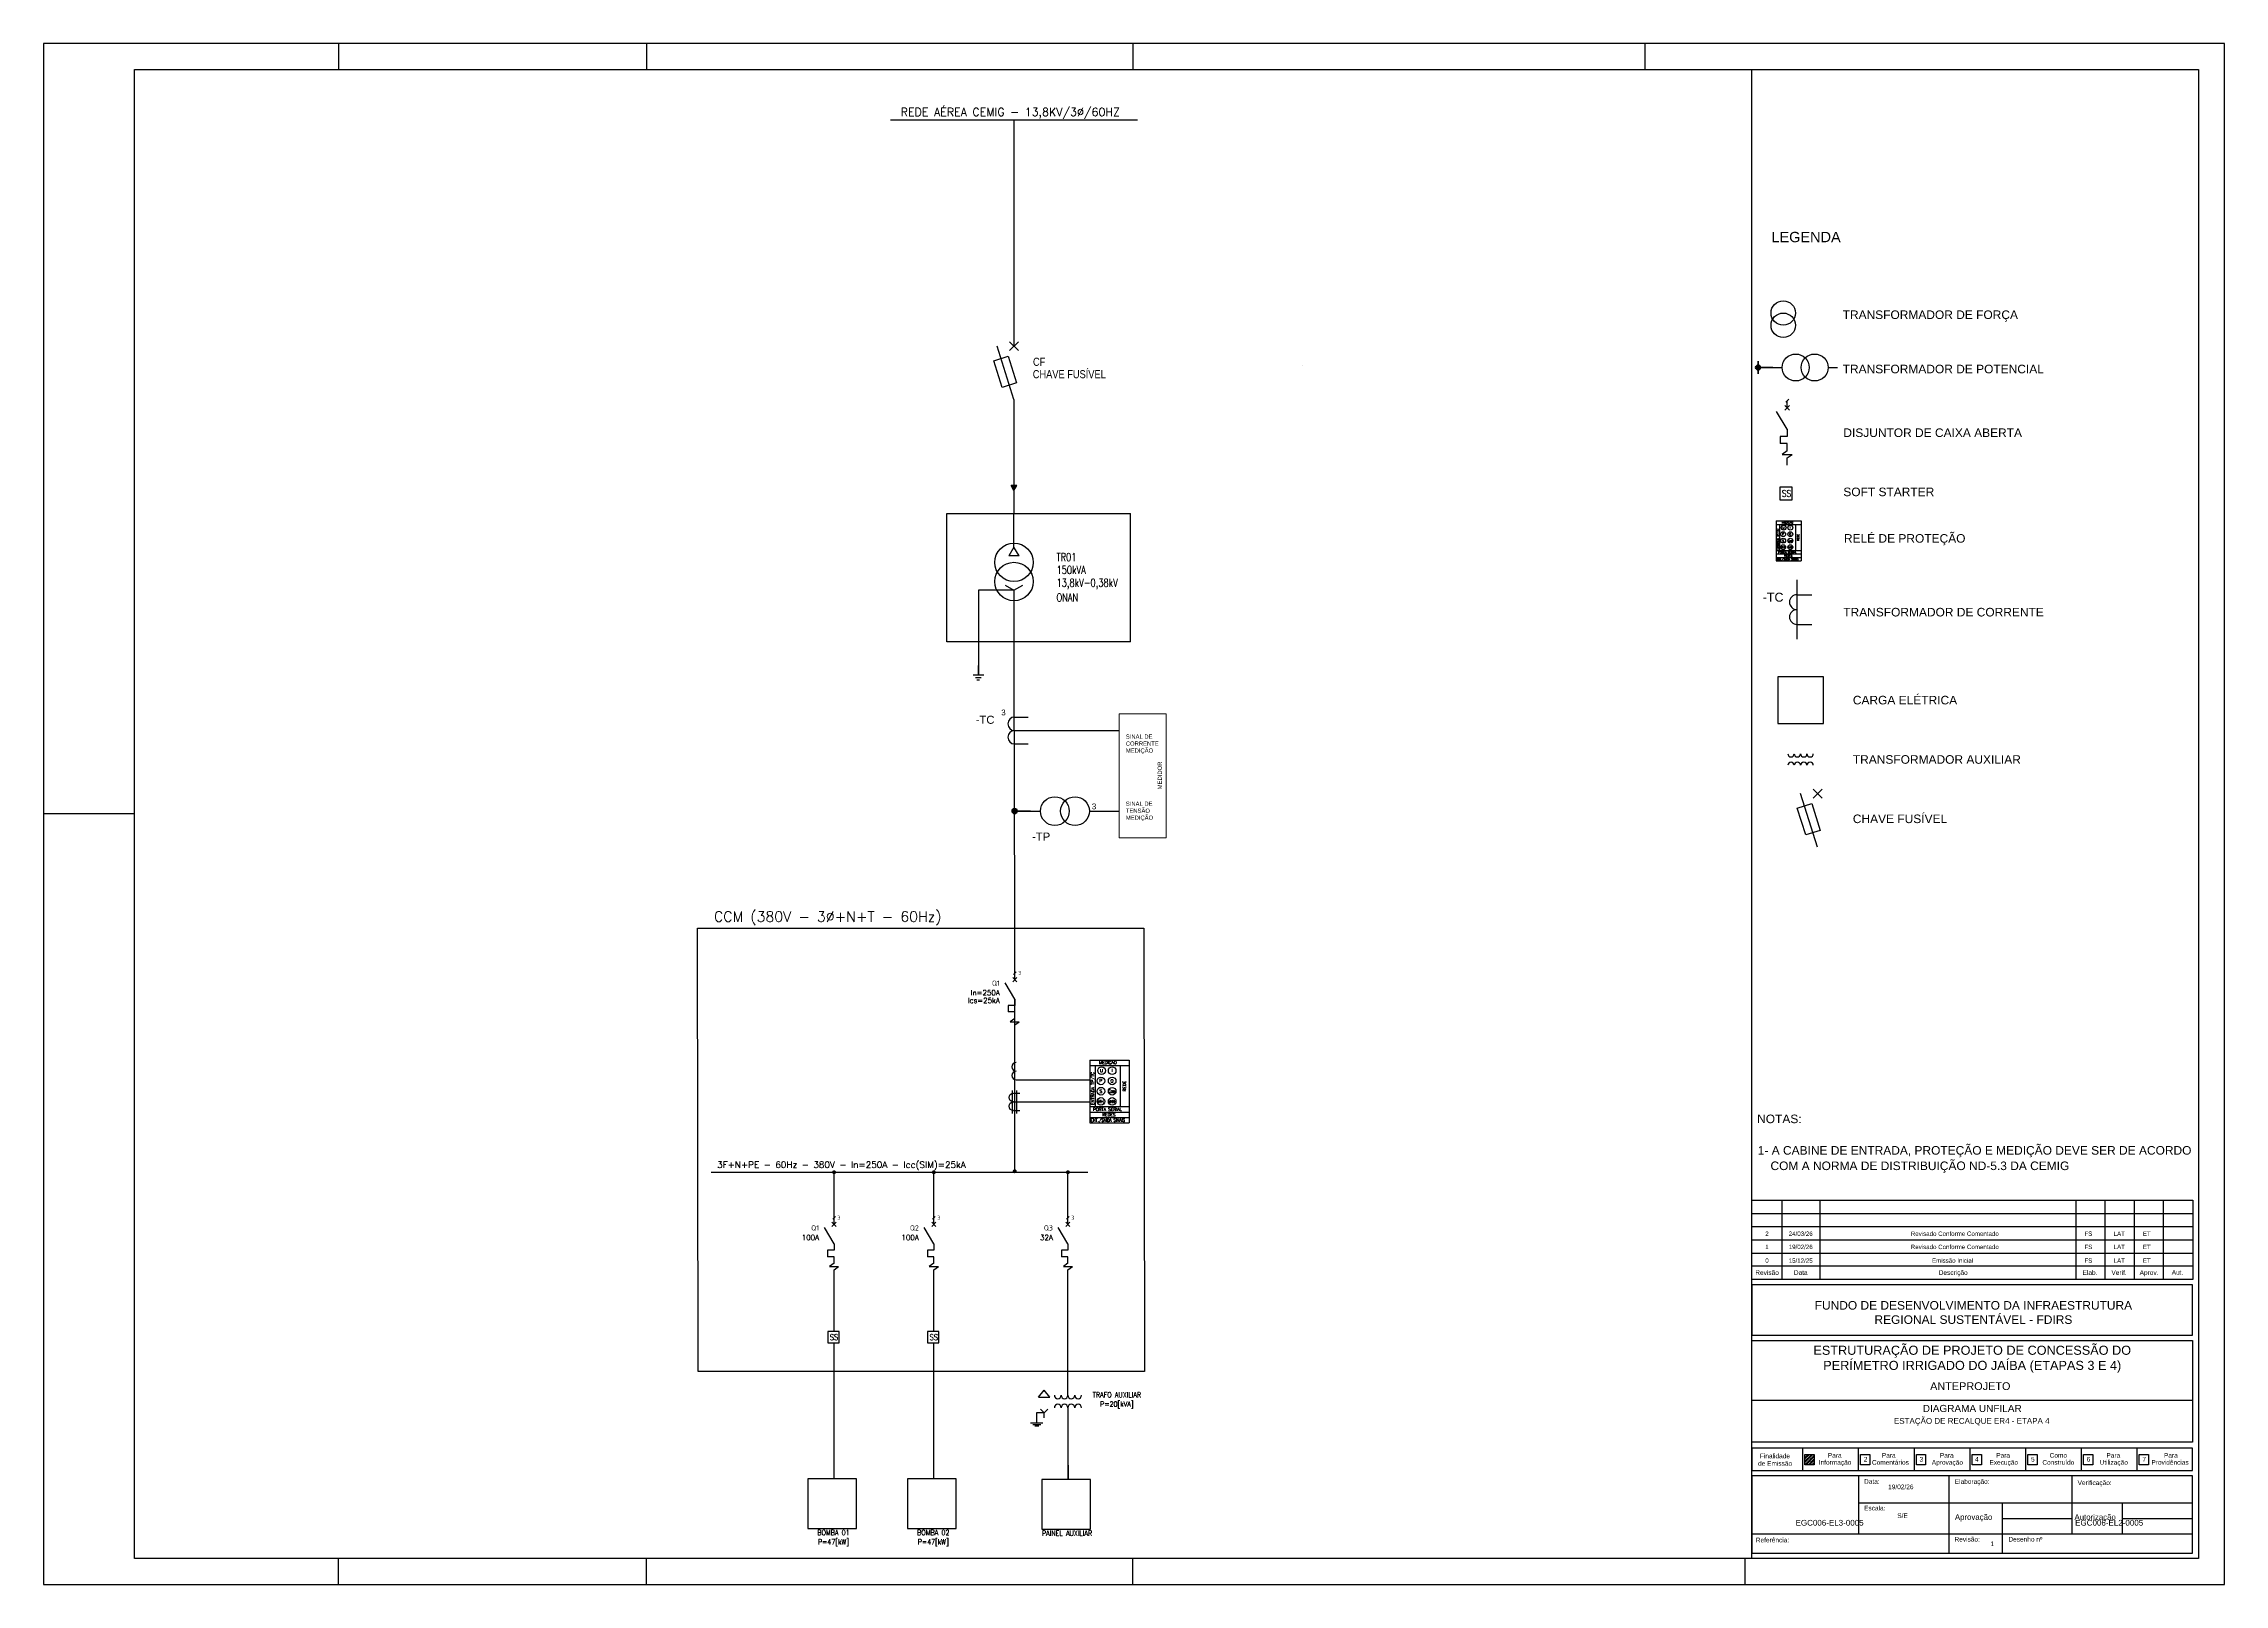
# Paper-space layout 'Layout1' of a CAD drawing. Header units: metres, sheet in millimetres. Extents: x 0 to 841, y 0 to 594.
# The model-space entities are those that its viewports show. They can reach past a viewport. Long polylines and large blocks are cut down to what shows.
import ezdxf
from ezdxf.enums import TextEntityAlignment as Align

# ---------------------------------------------------------------- set-up
doc = ezdxf.new("R2010")
doc.units = ezdxf.units.M
doc.header["$LTSCALE"] = 50
doc.header["$MEASUREMENT"] = 0
doc.header["$PDMODE"] = 1
doc.header["$PDSIZE"] = 10
for name, pattern in [('CONTINUA', [0.6, 0.2, 0.2, 0.2]), ('DASHDOTX2', [2, 1, -0.5, 0, -0.5]), ('PHANTOM', [63.5, 31.75, -6.35, 6.35, -6.35, 6.35, -6.35])]:
    doc.linetypes.add(name, pattern=pattern)
doc.layers.get('0').update_dxf_attribs({"linetype": 'CONTINUOUS'})
for name, color, linetype in [('1', 1, 'CONTINUOUS'), ('2', 7, 'CONTINUOUS'), ('3', 1, 'CONTINUOUS'), ('5', 1, 'CONTINUOUS'), ('A-FORMATO', 7, 'CONTINUOUS'), ('condutores', 1, 'CONTINUOUS'), ('E-SYM2', 7, 'CONTINUOUS'), ('EL_TEXTO', 2, 'CONTINUOUS'), ('EL_VIEWPORT', 6, 'CONTINUOUS'), ('LIMITE', 4, 'DASHDOTX2'), ('LINHA V', 3, 'CONTINUOUS'), ('NOTAS_GERAIS', 8, 'CONTINUOUS')]:
    doc.layers.add(name, color=color, linetype=linetype)
doc.layers.add('A-WINDOWS', color=255, linetype='CONTINUOUS', plot=False)
for name, color, linetype, lineweight in [('EPLAN100', 7, 'CONTINUOUS', 0), ('EPLAN108', 1, 'CONTINUOUS', 35), ('EPLAN300', 1, 'CONTINUOUS', 25), ('EPLAN311', 1, 'CONTINUOUS', 25), ('EPLAN400', 7, 'CONTINUOUS', 35), ('EPLAN540', 1, 'CONTINUOUS', 50)]:
    doc.layers.add(name, color=color, linetype=linetype, lineweight=lineweight)
doc.styles.add('ARIAL', font='arial.ttf', dxfattribs={"height": 50})
doc.styles.add('Arial Narrow2', font='ARIALN.TTF', dxfattribs={"height": 2})
doc.styles.add('R120', font='simplex.shx', dxfattribs={"height": 3})
doc.styles.add('ROMANS', font='romans.shx', dxfattribs={"width": 0.9})
doc.styles.add('SIMPLEX', font='isocp.shx')

# ---------------------------------------------------------------- blocks, each defined once
blk = doc.blocks.new('A$C8508e989')
at = {"layer": 'EPLAN311', "linetype": 'Continuous', "lineweight": 50, "ltscale": 4}
h = blk.add_hatch(color=1, dxfattribs=at)
edge = h.paths.add_edge_path()
edge.add_arc((-179.85, -124.86), 0.909, 0, 360)
at = {"color": 7}
for p, q in [((-158.61, -287.37), (-155.12, -290.85)), ((-158.61, -290.85), (-155.12, -287.37))]:
    blk.add_line(p, q, dxfattribs=at)
at = {"layer": '1'}
blk.add_line((-169.17, -138.24), (-168, -137.07), dxfattribs=at)
at = {"layer": '3', "color": 1}
for p, q in [((-167.71, -139.54), (-169.46, -141.29)), ((-169.46, -139.54), (-167.71, -141.29)), ((-168.59, -151.46), (-171.35, -151.46)), ((-171.35, -151.46), (-171.35, -154.22)), ((-168.59, -154.22), (-171.35, -154.22))]:
    blk.add_line(p, q, dxfattribs=at)
at = {"layer": '3'}
for p, q in [((-168.59, -156.99), (-170.52, -158.37)), ((-170.52, -158.37), (-166.65, -158.37)), ((-168.59, -159.75), (-166.65, -158.37))]:
    blk.add_line(p, q, dxfattribs=at)
for points in [[(-166.71, -170.98), (-171.5, -170.98), (-171.5, -175.88), (-166.71, -175.88)], [(-154.65, -244.15), (-172.21, -244.15), (-172.21, -262.09), (-154.65, -262.09)]]:
    blk.add_lwpolyline(points, close=True, dxfattribs=at)
at = {"layer": '5', "color": 1}
for p, q in [((-168.59, -148.7), (-172.73, -141.8)), ((-168.59, -148.7), (-168.59, -151.46)), ((-168.59, -156.99), (-168.59, -154.22))]:
    blk.add_line(p, q, dxfattribs=at)
at = {"layer": '5'}
for p, q in [((-168.59, -140.41), (-168.59, -137.65)), ((-168.59, -162.51), (-168.59, -159.75))]:
    blk.add_line(p, q, dxfattribs=at)
at = {"layer": 'A-FORMATO'}
for p, q in [((-172.88, -184.03), (-163.25, -184.03)), ((-172.88, -184.03), (-172.88, -199.43)), ((-163.25, -184.03), (-163.25, -199.43)), ((-172.88, -185.37), (-163.25, -185.37)), ((-171.54, -185.37), (-171.54, -195.41)), ((-165.32, -195.41), (-165.32, -185.37)), ((-172.88, -195.41), (-163.25, -195.41)), ((-172.88, -196.75), (-163.25, -196.75)), ((-172.88, -198.09), (-163.25, -198.09)), ((-172.88, -199.43), (-163.25, -199.43)), ((-171.54, -195.41), (-163.25, -195.41))]:
    blk.add_line(p, q, dxfattribs=at)
at = {"layer": 'A-FORMATO', "color": 3}
for centre in [(-170.13, -103.86), (-170.13, -108.58)]:
    blk.add_circle(centre, 4.71, dxfattribs=at)
at = {"layer": 'A-FORMATO'}
for centre in [(-170.16, -189.13), (-170.16, -191.64), (-170.16, -194.15), (-169.98, -186.62), (-167.39, -186.62), (-167.39, -189.13), (-167.39, -191.64), (-167.39, -194.15)]:
    blk.add_circle(centre, 0.936, dxfattribs=at)
at = {"layer": 'EL_VIEWPORT', "color": 1, "linetype": 'Continuous'}
for centre, start, end in [((-167.11, -273.77), 180, 0), ((-167.11, -278.22), 0, 180), ((-164.66, -273.77), 180, 0), ((-164.66, -278.22), 0, 180), ((-162.2, -273.77), 180, 0), ((-162.2, -278.22), 0, 180), ((-159.75, -273.77), 180, 0), ((-159.75, -278.22), 0, 180)]:
    blk.add_arc(centre, 1.23, start, end, dxfattribs=at)
at = {"layer": 'EPLAN300', "linetype": 'Continuous', "lineweight": 25, "ltscale": 4}
for p, q in [((-174.14, -124.86), (-170.5, -124.86)), ((-152.83, -124.86), (-149.19, -124.86)), ((-164.84, -206.73), (-164.84, -229.65)), ((-164.84, -212.46), (-159.1, -212.46)), ((-164.84, -223.92), (-159.1, -223.92))]:
    blk.add_line(p, q, dxfattribs=at)
for centre in [(-165.31, -124.86), (-158.03, -124.86)]:
    blk.add_circle(centre, 5.2, dxfattribs=at)
for centre in [(-164.84, -215.33), (-164.84, -221.06)]:
    blk.add_arc(centre, 2.87, 90, 270, dxfattribs=at)
at = {"layer": 'EPLAN311', "color": 1, "linetype": 'Continuous', "lineweight": 50, "ltscale": 4}
for p, q in [((-179.85, -122.44), (-179.85, -127.29)), ((-177.43, -124.86), (-179.85, -124.86))]:
    blk.add_line(p, q, dxfattribs=at)
at = {"layer": 'EPLAN311', "linetype": 'Continuous'}
blk.add_line((-156.86, -309.79), (-163.43, -289.11), dxfattribs=at)
at = {"layer": 'EPLAN311'}
blk.add_lwpolyline([(-159.13, -292.96), (-155.85, -303.3), (-161.43, -305.07), (-164.72, -294.73), (-159.13, -292.96)], dxfattribs=at)
at = {"layer": 'EPLAN311', "color": 1, "linetype": 'Continuous', "lineweight": 50, "ltscale": 4}
blk.add_circle((-179.85, -124.86), 0.909, dxfattribs=at)
at = {"layer": 'EPLAN540', "color": 1, "linetype": 'Continuous', "lineweight": 50, "ltscale": 4}
blk.add_line((-177.43, -124.86), (-174.14, -124.86), dxfattribs=at)
at = {"layer": 'A-FORMATO', "color": 2, "insert": (-174.67, -72.56), "char_height": 4, "width": 135.9324, "attachment_point": 1, "style": 'ARIAL'}
blk.add_mtext('LEGENDA ', dxfattribs=at)
at = {"layer": 'A-FORMATO', "char_height": 3.3, "width": 135.9324, "attachment_point": 4, "style": 'ARIAL'}
for s, insert in [('TRANSFORMADOR DE FORÇA', (-147.21, -105.02)), ('TRANSFORMADOR DE POTENCIAL', (-147.21, -125.47)), ('DISJUNTOR DE CAIXA ABERTA', (-146.95, -150.03)), ('SOFT STARTER', (-146.96, -172.84)), ('RELÉ DE PROTEÇÃO', (-146.72, -191.26)), ('TRANSFORMADOR DE CORRENTE', (-146.98, -219.21)), ('CARGA ELÉTRICA', (-143.28, -253.12)), ('TRANSFORMADOR AUXILIAR', (-143.28, -276)), ('CHAVE FUSÍVEL', (-143.28, -298.88))]:
    blk.add_mtext(s, dxfattribs=dict(at, insert=insert))
at = {"layer": 'EL_TEXTO', "insert": (-168.86, -172.19), "char_height": 2.4758, "width": 29.1959, "attachment_point": 2, "line_spacing_factor": 1.074406, "style": 'ROMANS'}
blk.add_mtext('{\\W0.85;SS}', dxfattribs=at)
at = {"layer": 'EPLAN400', "color": 1, "style": 'ARIAL'}
blk.add_text('-TC', height=3.444, dxfattribs=at).set_placement((-170.02, -215.14), align=Align.RIGHT)
at = {"layer": 'NOTAS_GERAIS', "linetype": 'CONTINUA', "lineweight": 25, "style": 'ROMANS'}
for s, height, p in [('MEDIÇÃO', 0.76, (-170.61, -184.99)), ('S', 0.76, (-170.49, -192.05)), ('P', 0.76, (-170.51, -189.45)), ('U', 0.76, (-170.37, -187)), ('Q', 0.76, (-167.8, -189.52)), ('I', 0.76, (-167.52, -186.94)), ('PORTA SERIAL', 0.7599, (-172.07, -196.46)), ('WH', 0.76, (-171.01, -194.54)), ('REDES', 0.76, (-169.83, -197.78))]:
    blk.add_text(s, height=height, dxfattribs=at).set_placement(p)
for s, height, p in [('ENTRADA TP/TC', 0.7599, (-171.81, -195.01)), ('REDE', 0.76, (-164.02, -191.72))]:
    blk.add_text(s, height=height, rotation=90, dxfattribs=at).set_placement(p)
for s, height, width, p in [('Cos', 0.76, 0.9, (-168.33, -192.01)), ('ENT./SAÍDA SINAIS', 0.7599, 0.85, (-172.62, -199.12))]:
    blk.add_text(s, height=height, dxfattribs=dict(at, width=width)).set_placement(p)
at = {"layer": 'NOTAS_GERAIS', "style": 'R120', "width": 0.65}
blk.add_text('VARH', height=0.684, dxfattribs=at).set_placement((-168.25, -194.53))
blk = doc.blocks.new('TRAFO_JANELA')
at = {"ltscale": 5}
for p, q in [((0, -4.47), (0, 4.47)), ((0.49, 3.36), (2.95, 3.36)), ((1.66, -4.47), (1.66, 4.47)), ((0.49, -0.01), (2.95, -0.01)), ((0.49, -3.39), (2.95, -3.39))]:
    blk.add_line(p, q, dxfattribs=at)
for centre in [(0.49, 1.68), (0.49, -1.7)]:
    blk.add_arc(centre, 1.69, 90, 270)
blk = doc.blocks.new('TRAFO_CORRENTE')
at = {"ltscale": 5}
blk.add_line((0.97, -3.37), (6.7, -3.37), dxfattribs=at)
for centre in [(0.97, 1.69), (0.97, -1.69)]:
    blk.add_arc(centre, 1.69, 90, 270)
blk = doc.blocks.new('*U6')
at = {"layer": '1'}
blk.add_line((-0.53, -0.53), (0.53, 0.53), dxfattribs=at)
at = {"layer": '3', "color": 1}
for p, q in [((0.8, -1.7), (-0.8, -3.3)), ((-0.8, -1.7), (0.8, -3.3)), ((0, -12.5), (-2.5, -12.5)), ((-2.5, -12.5), (-2.5, -15)), ((0, -15), (-2.5, -15))]:
    blk.add_line(p, q, dxfattribs=at)
at = {"layer": '3'}
for p, q in [((0, -17.5), (-1.75, -18.75)), ((-1.75, -18.75), (1.75, -18.75)), ((0, -20), (1.75, -18.75))]:
    blk.add_line(p, q, dxfattribs=at)
at = {"layer": '5'}
for p, q in [((0, -2.5), (0, 0)), ((0, -22.5), (0, -20))]:
    blk.add_line(p, q, dxfattribs=at)
at = {"layer": '5', "color": 1}
for p, q in [((0, -10), (-3.75, -3.76)), ((0, -10), (0, -12.5)), ((0, -17.5), (0, -15))]:
    blk.add_line(p, q, dxfattribs=at)
at = {"layer": '2', "style": 'SIMPLEX'}
blk.add_attdef('POLOS', text='', height=1.5, dxfattribs=at).set_placement((1.3, 0.08), align=Align.MIDDLE_LEFT)
at = {"layer": 'EL_TEXTO', "style": 'ROMANS'}
for tag, p in [('CORRNOM', (-5.79, -7.54)), ('CAPINTERR', (-5.79, -10.54)), ('AJMAGN', (-5.79, -16.54)), ('AJTERM', (-5.79, -13.54))]:
    blk.add_attdef(tag, text='', height=2, dxfattribs=at).set_placement(p, align=Align.MIDDLE_RIGHT)
at = {"layer": 'EL_TEXTO', "color": 1, "style": 'SIMPLEX'}
blk.add_attdef('TAG', text='', height=2, dxfattribs=at).set_placement((-5.79, -3.88), align=Align.MIDDLE_RIGHT)
blk = doc.blocks.new('*U4')
at = {"layer": '1'}
blk.add_line((-0.53, -0.53), (0.53, 0.53), dxfattribs=at)
at = {"layer": '3', "color": 1}
for p, q in [((0.8, -1.7), (-0.8, -3.3)), ((-0.8, -1.7), (0.8, -3.3)), ((0, -12.5), (-2.5, -12.5)), ((-2.5, -12.5), (-2.5, -15)), ((0, -15), (-2.5, -15))]:
    blk.add_line(p, q, dxfattribs=at)
at = {"layer": '3'}
for p, q in [((0, -17.5), (-1.75, -18.75)), ((-1.75, -18.75), (1.75, -18.75)), ((0, -20), (1.75, -18.75))]:
    blk.add_line(p, q, dxfattribs=at)
at = {"layer": '5'}
for p, q in [((0, -2.5), (0, 0)), ((0, -22.5), (0, -20))]:
    blk.add_line(p, q, dxfattribs=at)
at = {"layer": '5', "color": 1}
for p, q in [((0, -10), (-3.75, -3.76)), ((0, -10), (0, -12.5)), ((0, -17.5), (0, -15))]:
    blk.add_line(p, q, dxfattribs=at)
at = {"layer": '2', "style": 'SIMPLEX'}
blk.add_attdef('POLOS', text='', height=1.5, dxfattribs=at).set_placement((1.3, 0.08), align=Align.MIDDLE_LEFT)
at = {"layer": 'EL_TEXTO', "style": 'ROMANS'}
for tag, p in [('CORRNOM', (-5.79, -7.54)), ('CAPINTERR', (-5.79, -10.54)), ('AJMAGN', (-5.79, -16.54)), ('AJTERM', (-5.79, -13.54))]:
    blk.add_attdef(tag, text='', height=2, dxfattribs=at).set_placement(p, align=Align.MIDDLE_RIGHT)
at = {"layer": 'EL_TEXTO', "color": 1, "style": 'SIMPLEX'}
blk.add_attdef('TAG', text='', height=2, dxfattribs=at).set_placement((-5.79, -3.88), align=Align.MIDDLE_RIGHT)
blk = doc.blocks.new('*U5')
at = {"layer": '1'}
blk.add_line((-0.53, -0.53), (0.53, 0.53), dxfattribs=at)
at = {"layer": '3', "color": 1}
for p, q in [((0.8, -1.7), (-0.8, -3.3)), ((-0.8, -1.7), (0.8, -3.3)), ((0, -12.5), (-2.5, -12.5)), ((-2.5, -12.5), (-2.5, -15)), ((0, -15), (-2.5, -15))]:
    blk.add_line(p, q, dxfattribs=at)
at = {"layer": '3'}
for p, q in [((0, -17.5), (-1.75, -18.75)), ((-1.75, -18.75), (1.75, -18.75)), ((0, -20), (1.75, -18.75))]:
    blk.add_line(p, q, dxfattribs=at)
at = {"layer": '5'}
for p, q in [((0, -2.5), (0, 0)), ((0, -22.5), (0, -20))]:
    blk.add_line(p, q, dxfattribs=at)
at = {"layer": '5', "color": 1}
for p, q in [((0, -10), (-3.75, -3.76)), ((0, -10), (0, -12.5)), ((0, -17.5), (0, -15))]:
    blk.add_line(p, q, dxfattribs=at)
at = {"layer": '2', "style": 'SIMPLEX'}
blk.add_attdef('POLOS', text='', height=1.5, dxfattribs=at).set_placement((1.3, 0.08), align=Align.MIDDLE_LEFT)
at = {"layer": 'EL_TEXTO', "style": 'ROMANS'}
for tag, p in [('CORRNOM', (-5.79, -7.54)), ('CAPINTERR', (-5.79, -10.54)), ('AJMAGN', (-5.79, -16.54)), ('AJTERM', (-5.79, -13.54))]:
    blk.add_attdef(tag, text='', height=2, dxfattribs=at).set_placement(p, align=Align.MIDDLE_RIGHT)
at = {"layer": 'EL_TEXTO', "color": 1, "style": 'SIMPLEX'}
blk.add_attdef('TAG', text='', height=2, dxfattribs=at).set_placement((-5.79, -3.88), align=Align.MIDDLE_RIGHT)
blk = doc.blocks.new('*U7')
at = {"layer": '1'}
blk.add_line((-0.53, -0.53), (0.53, 0.53), dxfattribs=at)
at = {"layer": '3', "color": 1}
for p, q in [((0.8, -1.7), (-0.8, -3.3)), ((-0.8, -1.7), (0.8, -3.3)), ((0, -12.5), (-2.5, -12.5)), ((-2.5, -12.5), (-2.5, -15)), ((0, -15), (-2.5, -15))]:
    blk.add_line(p, q, dxfattribs=at)
at = {"layer": '3'}
for p, q in [((0, -17.5), (-1.75, -18.75)), ((-1.75, -18.75), (1.75, -18.75)), ((0, -20), (1.75, -18.75))]:
    blk.add_line(p, q, dxfattribs=at)
at = {"layer": '5'}
for p, q in [((0, -2.5), (0, 0)), ((0, -22.5), (0, -20))]:
    blk.add_line(p, q, dxfattribs=at)
at = {"layer": '5', "color": 1}
for p, q in [((0, -10), (-3.75, -3.76)), ((0, -10), (0, -12.5)), ((0, -17.5), (0, -15))]:
    blk.add_line(p, q, dxfattribs=at)
at = {"layer": '2', "style": 'SIMPLEX'}
blk.add_attdef('POLOS', text='', height=1.5, dxfattribs=at).set_placement((1.3, 0.08), align=Align.MIDDLE_LEFT)
at = {"layer": 'EL_TEXTO', "style": 'ROMANS'}
for tag, p in [('CORRNOM', (-5.79, -7.54)), ('CAPINTERR', (-5.79, -10.54)), ('AJMAGN', (-5.79, -16.54)), ('AJTERM', (-5.79, -13.54))]:
    blk.add_attdef(tag, text='', height=2, dxfattribs=at).set_placement(p, align=Align.MIDDLE_RIGHT)
at = {"layer": 'EL_TEXTO', "color": 1, "style": 'SIMPLEX'}
blk.add_attdef('TAG', text='', height=2, dxfattribs=at).set_placement((-5.79, -3.88), align=Align.MIDDLE_RIGHT)

msp = doc.modelspace()

# ---------------------------------------------------------------- hatches: boundary and pattern name
at = {"layer": 'condutores', "linetype": 'CONTINUA', "lineweight": 25}
h = msp.add_hatch(color=256, dxfattribs=at)
h.dxf.hatch_style = 1
h.paths.add_polyline_path([(3967.63, 2888.51), (3970.04, 2888.51), (3968.83, 2886.42)])
at = {"layer": 'EPLAN311', "linetype": 'Continuous', "lineweight": 50, "ltscale": 4}
h = msp.add_hatch(color=1, dxfattribs=at)
edge = h.paths.add_edge_path()
edge.add_arc((3969.1, 2749.55), 1.07, 0, 360)

# ---------------------------------------------------------------- linework, layer by layer
at = {"color": 5, "linetype": 'Continuous'}
msp.add_line((3968.83, 2925.25), (3961.6, 2948.02), dxfattribs=at)
at = {"color": 7}
for p, q in [((3966.92, 2949.94), (3970.75, 2946.11)), ((3966.92, 2946.11), (3970.75, 2949.94))]:
    msp.add_line(p, q, dxfattribs=at)
for p, q in [((4001.2, 2643.26), (4017.99, 2643.26)), ((4001.2, 2643.26), (4001.2, 2616.4)), ((4001.2, 2640.92), (4017.99, 2640.92)), ((4003.53, 2640.92), (4003.53, 2623.4)), ((4014.38, 2623.4), (4014.38, 2640.92)), ((4017.99, 2643.26), (4017.99, 2616.4)), ((4001.2, 2623.4), (4017.99, 2623.4)), ((4001.2, 2621.07), (4017.99, 2621.07)), ((4001.2, 2618.73), (4017.99, 2618.73)), ((4003.53, 2623.4), (4017.99, 2623.4)), ((4001.2, 2616.4), (4017.99, 2616.4))]:
    msp.add_line(p, q)
at = {"color": 2}
msp.add_lwpolyline([(3966.33, 2943.78), (3969.95, 2932.39), (3963.8, 2930.44), (3960.18, 2941.83), (3966.33, 2943.78)], dxfattribs=at)
at = {"color": 3, "linetype": 'Continuous'}
for centre in [(3968.83, 2855.74), (3968.83, 2847.55)]:
    msp.add_circle(centre, 8.2, dxfattribs=at)
for centre in [(4005.94, 2634.36), (4006.24, 2638.74), (4010.76, 2638.73), (4010.76, 2634.35), (4005.94, 2629.98), (4005.94, 2625.6), (4010.76, 2629.97), (4010.76, 2625.59)]:
    msp.add_circle(centre, 1.63)
at = {"layer": '2', "ltscale": 0.1, "const_width": 0.829}
for points in [[(3891.58, 2595.37, 1), (3892.41, 2595.37, 1)], [(3934.18, 2595.37, 1), (3935.01, 2595.37, 1)], [(3968.73, 2595.79, 1), (3969.56, 2595.79, 1)], [(3991.45, 2595.37, 1), (3992.28, 2595.37, 1)]]:
    msp.add_lwpolyline(points, format="xyb", close=True, dxfattribs=at)
at = {"layer": '3', "ltscale": 0.1}
for p, q in [((3891.99, 2576.04), (3891.99, 2595.37)), ((3934.6, 2576.04), (3934.6, 2595.37)), ((3991.86, 2576.04), (3991.86, 2595.37)), ((3891.99, 2527.44), (3891.99, 2553.78)), ((3934.6, 2527.44), (3934.6, 2553.78)), ((3991.86, 2500.1), (3991.86, 2553.78)), ((3891.99, 2464.61), (3891.99, 2522.54)), ((3934.6, 2464.61), (3934.6, 2522.54))]:
    msp.add_line(p, q, dxfattribs=at)
at = {"layer": '3'}
for p, q in [((3991.87, 2494.97), (3991.87, 2464.34)), ((3991.9, 2470.39), (3991.9, 2464.34))]:
    msp.add_line(p, q, dxfattribs=at)
for points in [[(3894.13, 2527.44), (3889.34, 2527.44), (3889.34, 2522.54), (3894.13, 2522.54)], [(3936.74, 2527.44), (3931.94, 2527.44), (3931.94, 2522.54), (3936.74, 2522.54)], [(3901.55, 2464.54), (3880.8, 2464.54), (3880.8, 2443.34), (3901.55, 2443.34)], [(3944.15, 2464.54), (3923.4, 2464.54), (3923.4, 2443.34), (3944.15, 2443.34)], [(4001.46, 2464.27), (3980.71, 2464.27), (3980.71, 2443.07), (4001.46, 2443.07)]]:
    msp.add_lwpolyline(points, close=True, dxfattribs=at)
at = {"layer": 'condutores', "linetype": 'CONTINUA', "lineweight": 25}
for p, q in [((3968.83, 2886.42), (3967.63, 2888.51)), ((3970.04, 2888.51), (3967.63, 2888.51)), ((3968.83, 2886.42), (3970.04, 2888.51))]:
    msp.add_line(p, q, dxfattribs=at)
at = {"layer": 'condutores', "linetype": 'Continuous', "lineweight": 25}
msp.add_line((3969.87, 2625.4), (4000.97, 2625.4), dxfattribs=at)
msp.add_lwpolyline([(3969.73, 2634.84), (4001.2, 2634.84)], dxfattribs=at)
at = {"layer": 'condutores', "linetype": 'CONTINUA', "lineweight": 25}
for p in [(4243.25, 2683.34), (4251.53, 2685.02), (4014.38, 2636.03), (4006.09, 2634.35), (4090.8, 2626.84), (4099.08, 2628.51), (4004.47, 2543.29), (4012.76, 2544.97), (4003.64, 2493.54), (4011.93, 2495.22)]:
    msp.add_point(p, dxfattribs=at)
at = {"layer": 'E-SYM2', "linetype": 'Continuous'}
for p, q in [((3968.83, 2862.22), (3966.67, 2858.47)), ((3971, 2858.47), (3968.83, 2862.22)), ((3971, 2858.47), (3966.67, 2858.47)), ((3965.08, 2845.99), (3968.83, 2843.83)), ((3968.83, 2843.83), (3972.63, 2845.99))]:
    msp.add_line(p, q, dxfattribs=at)
at = {"layer": 'E-SYM2'}
for points in [[(3968.83, 2843.83), (3953.67, 2843.83), (3953.67, 2811.69)], [(3956.02, 2807.62), (3951.33, 2807.62)], [(3954.84, 2806.45), (3952.43, 2806.45)], [(3954.16, 2805.49), (3952.98, 2805.49)]]:
    msp.add_lwpolyline(points, dxfattribs=at)
msp.add_lwpolyline([(3953.67, 2811.69), (3953.67, 2811.69), (3953.67, 2807.62), (3953.67, 2807.62)], close=True, dxfattribs=at)
at = {"layer": 'EL_VIEWPORT', "color": 1, "linetype": 'Continuous'}
for p, q in [((3979.33, 2499.4), (3981.76, 2502.3)), ((3979.33, 2499.4), (3984.19, 2499.4)), ((3984.19, 2499.4), (3981.76, 2502.3)), ((3981.09, 2488.22), (3975.87, 2488.22)), ((3980.3, 2487.59), (3976.92, 2487.59)), ((3979.46, 2486.95), (3977.71, 2486.95)), ((3981.76, 2492.63), (3978.48, 2492.63)), ((3978.48, 2492.63), (3978.48, 2488.22)), ((3981.76, 2492.63), (3980.22, 2494.17)), ((3981.76, 2492.63), (3983.3, 2494.17)), ((3981.76, 2490.57), (3981.76, 2492.63))]:
    msp.add_line(p, q, dxfattribs=at)
for centre, start, end in [((3987.52, 2500.14), 180, 0), ((3987.52, 2494.87), 0, 180), ((3990.41, 2500.14), 180, 0), ((3990.41, 2494.87), 0, 180), ((3993.31, 2500.14), 180, 0), ((3993.31, 2494.87), 0, 180), ((3996.21, 2500.14), 180, 0), ((3996.21, 2494.87), 0, 180)]:
    msp.add_arc(centre, 1.45, start, end, dxfattribs=at)
at = {"layer": 'EPLAN100', "color": 0, "linetype": 'Continuous', "lineweight": 0, "ltscale": 4}
msp.add_lwpolyline([(4013.72, 2738.09), (4033.78, 2738.09), (4033.78, 2791.11), (4013.72, 2791.11)], close=True, dxfattribs=at)
at = {"layer": 'EPLAN300', "linetype": 'Continuous', "lineweight": 25, "ltscale": 4}
for p, q in [((3969.1, 2789.67), (3974.83, 2789.67)), ((3969.1, 2778.21), (3974.83, 2778.21)), ((3975.84, 2749.55), (3980.14, 2749.55)), ((4001.03, 2749.55), (4005.33, 2749.55))]:
    msp.add_line(p, q, dxfattribs=at)
for centre in [(3986.29, 2749.55), (3994.89, 2749.55)]:
    msp.add_circle(centre, 6.14, dxfattribs=at)
for centre in [(3969.1, 2786.81), (3969.1, 2781.08)]:
    msp.add_arc(centre, 2.87, 90, 270, dxfattribs=at)
at = {"layer": 'EPLAN311', "linetype": 'Continuous', "lineweight": 25, "ltscale": 4}
msp.add_line((3916.05, 3044.63), (4021.62, 3044.63), dxfattribs=at)
at = {"layer": 'EPLAN311', "ltscale": 3}
for p, q in [((3968.83, 3044.63), (3968.83, 2948.02)), ((3968.83, 2925.25), (3968.83, 2876.6)), ((3968.83, 2821.8), (3968.83, 2783.93))]:
    msp.add_line(p, q, dxfattribs=at)
at = {"layer": 'EPLAN311', "color": 1, "linetype": 'Continuous', "lineweight": 25, "ltscale": 4}
for p, q in [((3969.17, 2677.61), (3969.06, 2783.94)), ((3969.1, 2783.94), (4013.72, 2783.94)), ((4001.03, 2749.55), (4013.72, 2749.55)), ((3969.15, 2595.79), (3969.17, 2669.32)), ((3839.54, 2595.37), (4000.41, 2595.37))]:
    msp.add_line(p, q, dxfattribs=at)
at = {"layer": 'EPLAN311', "color": 1, "linetype": 'Continuous', "lineweight": 50, "ltscale": 4}
msp.add_line((3971.96, 2749.55), (3969.1, 2749.55), dxfattribs=at)
msp.add_circle((3969.1, 2749.55), 1.07, dxfattribs=at)
at = {"layer": 'EPLAN540', "color": 1, "linetype": 'Continuous', "lineweight": 50, "ltscale": 4}
msp.add_line((3971.96, 2749.55), (3975.84, 2749.55), dxfattribs=at)
at = {"layer": 'LIMITE', "linetype": 'PHANTOM', "ltscale": 0.3}
for p, q in [((3940.19, 2821.8), (3940.19, 2876.6)), ((3940.19, 2876.6), (4018.57, 2876.6)), ((4018.57, 2821.8), (4018.57, 2876.6)), ((4018.57, 2821.8), (3940.19, 2821.8))]:
    msp.add_line(p, q, dxfattribs=at)
at = {"layer": 'LIMITE', "color": 7, "linetype": 'PHANTOM', "ltscale": 0.3}
msp.add_lwpolyline([(3833.62, 2699.55), (4024.28, 2699.55), (4024.61, 2510.27), (3833.95, 2510.27)], close=True, dxfattribs=at)
at = {"layer": 'LINHA V', "ltscale": 0.5}
for p, q in [((3968.83, 2862.22), (3968.83, 2876.6)), ((3968.83, 2843.83), (3968.83, 2821.8))]:
    msp.add_line(p, q, dxfattribs=at)

# ---------------------------------------------------------------- block references
at = {"layer": '3'}
ref = msp.add_blockref('*U6', (3969.17, 2680.37), dxfattribs=dict(at, xscale=1.104789002183372, yscale=1.104789002183372, zscale=1.104789002183372))
ref.add_attrib('TAG', 'Q1', dxfattribs={"layer": 'EL_TEXTO', "color": 0, "height": 2.21, "style": 'SIMPLEX'}).set_placement((3962.77, 2676.09), align=Align.MIDDLE_RIGHT)
ref.add_attrib('CORRNOM', 'In=250A', dxfattribs={"layer": 'EL_TEXTO', "height": 2.21, "style": 'ROMANS'}).set_placement((3962.77, 2672.04), align=Align.MIDDLE_RIGHT)
ref.add_attrib('CAPINTERR', 'Ics=25kA', dxfattribs={"layer": 'EL_TEXTO', "height": 2.21, "style": 'ROMANS'}).set_placement((3962.77, 2668.72), align=Align.MIDDLE_RIGHT)
ref.add_attrib('POLOS', '3', dxfattribs={"layer": '2', "height": 1.66, "style": 'SIMPLEX'}).set_placement((3970.61, 2680.46), align=Align.MIDDLE_LEFT)
ref = msp.add_blockref('*U5', (3891.99, 2575.88), dxfattribs=dict(at, xscale=1.104789002183372, yscale=1.104789002183372, zscale=1.104789002183372))
ref.add_attrib('TAG', 'Q1', dxfattribs={"layer": 'EL_TEXTO', "color": 0, "height": 2.21, "style": 'SIMPLEX'}).set_placement((3885.59, 2571.6), align=Align.MIDDLE_RIGHT)
ref.add_attrib('CORRNOM', '100A', dxfattribs={"layer": 'EL_TEXTO', "height": 2.21, "style": 'ROMANS'}).set_placement((3885.59, 2567.55), align=Align.MIDDLE_RIGHT)
ref.add_attrib('POLOS', '3', dxfattribs={"layer": '2', "height": 1.66, "style": 'SIMPLEX'}).set_placement((3893.43, 2575.97), align=Align.MIDDLE_LEFT)
ref = msp.add_blockref('*U7', (3934.6, 2575.88), dxfattribs=dict(at, xscale=1.104789002183372, yscale=1.104789002183372, zscale=1.104789002183372))
ref.add_attrib('TAG', 'Q2', dxfattribs={"layer": 'EL_TEXTO', "color": 0, "height": 2.21, "style": 'SIMPLEX'}).set_placement((3928.2, 2571.6), align=Align.MIDDLE_RIGHT)
ref.add_attrib('CORRNOM', '100A', dxfattribs={"layer": 'EL_TEXTO', "height": 2.21, "style": 'ROMANS'}).set_placement((3928.2, 2567.55), align=Align.MIDDLE_RIGHT)
ref.add_attrib('POLOS', '3', dxfattribs={"layer": '2', "height": 1.66, "style": 'SIMPLEX'}).set_placement((3936.04, 2575.97), align=Align.MIDDLE_LEFT)
ref = msp.add_blockref('*U4', (3991.86, 2575.88), dxfattribs=dict(at, xscale=1.104789002183372, yscale=1.104789002183372, zscale=1.104789002183372))
ref.add_attrib('TAG', 'Q3', dxfattribs={"layer": 'EL_TEXTO', "color": 1, "height": 2.21, "style": 'SIMPLEX'}).set_placement((3985.46, 2571.6), align=Align.MIDDLE_RIGHT)
ref.add_attrib('CORRNOM', '32A', dxfattribs={"layer": 'EL_TEXTO', "height": 2.21, "style": 'ROMANS'}).set_placement((3985.46, 2567.55), align=Align.MIDDLE_RIGHT)
ref.add_attrib('POLOS', '3', dxfattribs={"layer": '2', "height": 1.66, "style": 'SIMPLEX'}).set_placement((3993.3, 2575.97), align=Align.MIDDLE_LEFT)
at = {"layer": 'condutores', "xscale": 1.104789002183372, "yscale": 1.104789002183372, "zscale": 1.104789002183372}
msp.add_blockref('TRAFO_CORRENTE', (3968.67, 2638.56), dxfattribs=at)
at = {"layer": 'condutores', "xscale": -1.104789002183372, "yscale": 1.104789002183372, "zscale": 1.104789002183372, "rotation": 180}
msp.add_blockref('TRAFO_JANELA', (3968.03, 2625.39), dxfattribs=at)

# ---------------------------------------------------------------- texts
at = {"color": 1, "style": 'Arial Narrow2'}
for s, height, p in [('CF', 3.451, (3976.94, 2939.63)), ('CHAVE FUSÍVEL', 3.4506, (3976.86, 2934.34))]:
    msp.add_text(s, height=height, dxfattribs=at).set_placement(p)
at = {"layer": 'EL_TEXTO', "style": 'ROMANS'}
msp.add_text('REDE AÉREA CEMIG - 13,8KV/3Ø/60HZ', height=3.4506, dxfattribs=at).set_placement((3967.28, 3046.27), align=Align.CENTER)
at = {"layer": 'EL_TEXTO', "color": 3, "linetype": 'Continuous', "style": 'ROMANS', "width": 0.75}
for s, height, p in [('TR01', 3.451, (3986.98, 2856.27)), ('150kVA', 3.451, (3986.98, 2850.79)), ('ONAN', 3.451, (3986.98, 2839)), ('13,8kV-0,38kV', 3.4506, (3986.98, 2845.32))]:
    msp.add_text(s, height=height, dxfattribs=at).set_placement(p)
at = {"layer": 'EL_TEXTO', "style": 'R120'}
msp.add_text('CCM (380V - 3Ø+N+T - 60Hz)', height=4.4192, dxfattribs=at).set_placement((3840.73, 2700.96), align=Align.BOTTOM_LEFT)
at = {"layer": 'EL_TEXTO', "style": 'ROMANS'}
msp.add_text('3F+N+PE - 60Hz - 380V - In=250A - Icc(SIM)=25kA', height=2.762, dxfattribs=at).set_placement((3842.06, 2598.59, 93.91), align=Align.MIDDLE_LEFT)
at = {"layer": 'EL_TEXTO', "attachment_point": 2, "line_spacing_factor": 1.074406, "style": 'ROMANS'}
for s, insert, char_height, width in [('{\\W0.85;SS}', (3891.98, 2526.23), 2.4758, 29.1959), ('{\\W0.85;SS}', (3934.58, 2526.23), 2.4758, 29.1959), ('{\\W0.85;TRAFO AUXILIAR\\PP=20[kVA]}', (4012.78, 2501.49), 2.2096, 26.0562), ('{\\W0.85;BOMBA 01\\PP=47[kW]}', (3891.76, 2442.65), 2.2096, 26.0562), ('{\\W0.85;BOMBA 02\\PP=47[kW]}', (3934.37, 2442.65), 2.2096, 26.0562), ('{\\W0.85;PAINEL AUXILIAR}', (3991.49, 2442.38), 2.2096, 26.0562)]:
    msp.add_mtext(s, dxfattribs=dict(at, insert=insert, char_height=char_height, width=width))
at = {"layer": 'EPLAN108', "color": 1, "style": 'ARIAL'}
for p in [(3963.36, 2789.67), (4002.05, 2749.55)]:
    msp.add_text('3', height=2.48, dxfattribs=at).set_placement(p, align=Align.BOTTOM_LEFT)
at = {"layer": 'EPLAN108', "color": 0, "style": 'ARIAL'}
msp.add_text('MEDIDOR', height=1.791, rotation=90, dxfattribs=at).set_placement((4031.09, 2758.87), align=Align.MIDDLE_LEFT)
at = {"layer": 'EPLAN108', "color": 1, "char_height": 1.791, "attachment_point": 4, "style": 'ARIAL'}
for s, insert in [('SINAL DE\\PCORRENTE\\PMEDIÇÃO', (4016.59, 2778.1)), ('SINAL DE\\PTENSÃO\\PMEDIÇÃO', (4016.59, 2749.44))]:
    msp.add_mtext(s, dxfattribs=dict(at, insert=insert))
at = {"layer": 'EPLAN400', "color": 1, "style": 'ARIAL'}
msp.add_text('-TC', height=3.444, dxfattribs=at).set_placement((3960.5, 2786.81), align=Align.RIGHT)
msp.add_text('-TP', height=3.444, dxfattribs=at).set_placement((3980.44, 2735.89), align=Align.BOTTOM_CENTER)
at = {"layer": 'NOTAS_GERAIS', "linetype": 'CONTINUA', "lineweight": 25, "style": 'ROMANS'}
for s, height, p in [('ENTRADA TP/TC', 1.3257, (4003.05, 2624.11)), ('REDE', 1.326, (4016.65, 2629.84))]:
    msp.add_text(s, height=height, rotation=90, dxfattribs=at).set_placement(p)
for s, height, p in [('MEDIÇÃO', 1.326, (4005.15, 2641.58)), ('U', 1.33, (4005.58, 2638.07)), ('I', 1.33, (4010.55, 2638.18)), ('WH', 1.326, (4004.46, 2624.92)), ('S', 1.33, (4005.35, 2629.27)), ('P', 1.33, (4005.33, 2633.8)), ('Q', 1.33, (4010.05, 2633.68)), ('PORTA SERIAL', 1.3257, (4002.6, 2621.56)), ('REDES', 1.326, (4006.5, 2619.27))]:
    msp.add_text(s, height=height, dxfattribs=at).set_placement(p)
for s, height, width, p in [('Cos', 1.326, 0.9, (4009.12, 2629.34)), ('ENT./SAÍDA SINAIS', 1.3257, 0.85, (4001.64, 2616.93))]:
    msp.add_text(s, height=height, dxfattribs=dict(at, width=width)).set_placement(p)
at = {"layer": 'NOTAS_GERAIS', "style": 'R120', "width": 0.65}
msp.add_text('VARH', height=1.193, dxfattribs=at).set_placement((4009.27, 2624.93))

psp = doc.layouts.get("Layout1")

# ---------------------------------------------------------------- hatches: boundary and pattern name
at = {"layer": 'A-FORMATO'}
h = psp.add_hatch(dxfattribs=at)
h.set_pattern_fill('ANSI32', color=256, scale=0.1)
h.set_pattern_definition([(45, (0, 0), (-0.6735192, 0.6735192), []), (45, (0.449, 0), (-0.6735192, 0.6735192), [])])
h.paths.add_polyline_path([(679.24, 50.13), (682.82, 50.13), (682.82, 46.13), (679.24, 46.13)])

# ---------------------------------------------------------------- linework, layer by layer
at = {"color": 1}
psp.add_line((485.45, 470.05), (485.45, 470.05), dxfattribs=at)
at = {"layer": 'A-FORMATO', "color": 1}
for p, q in [((113.75, 594), (113.75, 584)), ((232.5, 594), (232.5, 584)), ((420, 594), (420, 584)), ((617.5, 594), (617.5, 584)), ((658.76, 10), (658.76, 584)), ((35, 297), (0, 297)), ((658.81, 143.03), (828.79, 143.03)), ((670.41, 117.56), (670.41, 148.12)), ((685.1, 117.56), (685.1, 148.12)), ((783.79, 117.56), (783.79, 148.12)), ((795.04, 117.56), (795.04, 148.12)), ((806.29, 117.56), (806.29, 148.12)), ((817.54, 117.56), (817.54, 148.12)), ((658.81, 137.94), (828.79, 137.94)), ((658.81, 132.84), (828.79, 132.84)), ((658.81, 127.75), (828.79, 127.75)), ((828.79, 122.66), (658.81, 122.66)), ((678.34, 52.56), (678.34, 43.93)), ((699.83, 52.56), (699.83, 43.93)), ((721.32, 52.56), (721.32, 43.93)), ((742.8, 52.56), (742.8, 43.93)), ((764.29, 52.56), (764.29, 43.93)), ((785.78, 52.56), (785.78, 43.93)), ((807.27, 52.56), (807.27, 43.93)), ((699.86, 41.87), (699.86, 19.49)), ((734.82, 12.07), (734.82, 41.87)), ((782.15, 41.87), (782.15, 19.49)), ((699.86, 31.4), (828.76, 31.4)), ((755.28, 31.4), (755.28, 12.07)), ((755.28, 25.45), (782.15, 25.45)), ((801.77, 19.49), (801.77, 31.4)), ((801.77, 25.45), (828.76, 25.45)), ((113.75, 0.01), (113.75, 10.01)), ((232.5, 0), (232.5, 10)), ((420, 0), (420, 10)), ((656, 10), (656, 0))]:
    psp.add_line(p, q, dxfattribs=at)
at = {"layer": 'A-FORMATO', "color": 2}
psp.add_line((658.76, 71.04), (828.76, 71.04), dxfattribs=at)
at = {"layer": 'A-FORMATO', "color": 1}
psp.add_lwpolyline([(841, 0), (841, 594), (0, 594), (0, 0)], close=True, dxfattribs=at)
at = {"layer": 'A-FORMATO', "color": 5}
psp.add_lwpolyline([(35, 10), (35, 584), (831, 584), (831, 10), (35, 10)], dxfattribs=at)
at = {"layer": 'A-FORMATO', "color": 4}
for points in [[(828.79, 148.12), (828.79, 117.56), (658.81, 117.56), (658.81, 148.12)], [(658.76, 96.13), (828.76, 96.13), (828.76, 115.48), (658.76, 115.48)], [(658.76, 54.87), (658.76, 94.04), (828.76, 94.04), (828.76, 54.87)], [(658.76, 43.93), (828.76, 43.93), (828.76, 52.56), (658.76, 52.56)], [(658.76, 12.07), (828.76, 12.07), (828.76, 41.87), (658.76, 41.87)]]:
    psp.add_lwpolyline(points, close=True, dxfattribs=at)
at = {"layer": 'A-FORMATO'}
for points in [[(679.24, 50.13), (682.82, 50.13), (682.82, 46.13), (679.24, 46.13)], [(700.72, 50.13), (704.31, 50.13), (704.31, 46.13), (700.72, 46.13)], [(722.21, 50.13), (725.79, 50.13), (725.79, 46.13), (722.21, 46.13)], [(743.7, 50.13), (747.28, 50.13), (747.28, 46.13), (743.7, 46.13)], [(765.19, 50.13), (768.77, 50.13), (768.77, 46.13), (765.19, 46.13)], [(786.68, 50.13), (790.26, 50.13), (790.26, 46.13), (786.68, 46.13)], [(808.16, 50.13), (811.75, 50.13), (811.75, 46.13), (808.16, 46.13)]]:
    psp.add_lwpolyline(points, close=True, dxfattribs=at)
at = {"layer": 'A-FORMATO', "color": 2}
psp.add_lwpolyline([(658.76, 19.49), (828.76, 19.49)], dxfattribs=at)

# ---------------------------------------------------------------- block references
at = {"layer": 'A-FORMATO', "color": 1}
psp.add_blockref('A$C8508e989', (841, 594), dxfattribs=at)

# ---------------------------------------------------------------- texts
at = {"layer": 'A-FORMATO', "style": 'ARIAL'}
for s, p in [('2', (663.95, 134.34)), ('24/03/26', (672.99, 134.34)), ('Revisado Conforme Comentado', (720.07, 134.34)), ('FS', (787.05, 134.34)), ('LAT', (798.3, 134.34)), ('ET', (809.55, 134.34)), ('1', (663.95, 129.25)), ('19/02/26', (672.99, 129.25)), ('Revisado Conforme Comentado', (720.07, 129.25)), ('FS', (787.05, 129.25)), ('LAT', (798.3, 129.25)), ('ET', (809.55, 129.25)), ('0', (663.95, 123.97)), ('15/12/25', (672.99, 123.97)), ('Emissão Inicial', (728.25, 123.97)), ('FS', (787.05, 123.97)), ('LAT', (798.3, 123.97)), ('ET', (809.55, 123.97))]:
    psp.add_text(s, height=1.7, dxfattribs=at).set_placement(p)
at = {"layer": 'A-FORMATO', "color": 7, "style": 'ARIAL'}
for s, height, p in [('Revisão', 1.8, (660.1, 119.31)), ('Data', 1.8, (674.96, 119.31)), ('Descrição', 1.8, (730.84, 119.31)), ('Elab.', 1.8, (786.32, 119.31)), ('Verif.', 1.8, (797.44, 119.31)), ('Aprov.', 1.8, (808.32, 119.31)), ('Aut.', 1.8, (820.7, 119.42)), ('Finalidade ', 1.8, (661.87, 48.61)), ('Para', 1.8, (688.08, 48.83)), ('Para', 1.8, (708.92, 48.83)), ('Para', 1.8, (731.3, 48.83)), ('Para', 1.8, (753.02, 48.83)), ('Como', 1.8, (773.63, 48.83)), ('Para', 1.8, (795.51, 48.83)), ('Para', 1.8, (817.72, 48.83)), ('de Emissão', 1.8, (661.15, 45.73)), ('1', 1.8, (680.53, 47.32)), ('Informação', 1.8, (684.58, 46.13)), ('2', 1.8, (701.94, 47.32)), ('Comentários', 1.8, (705.08, 46.13)), ('3', 1.8, (723.43, 47.32)), ('Aprovação', 1.8, (728.17, 46.13)), ('4', 1.8, (744.85, 47.32)), ('Execução', 1.8, (750.4, 46.13)), ('5', 1.8, (766.44, 47.32)), ('Construído', 1.8, (770.82, 46.13)), ('6', 1.8, (787.9, 47.32)), ('Utilização', 1.8, (792.89, 46.13)), ('7', 1.8, (809.38, 47.32)), ('Providências', 1.8, (812.85, 46.13)), ('Data:', 1.8, (702.05, 38.77)), ('19/02/26', 1.8, (711.33, 36.69)), ('Elaboração:', 1.8, (737.02, 38.75)), ('Verificação:', 1.8, (784.4, 38.28)), ('Escala:', 1.8, (702.05, 28.51)), ('S/E', 1.8, (714.85, 25.57)), ('Aprovação', 2.16, (737.08, 24.88)), ('Autorização', 2.16, (783.19, 24.87)), ('Referência:  ', 1.8, (660.3, 16.19)), ('Revisão:', 1.8, (736.92, 16.5)), ('Desenho nº', 1.8, (757.72, 16.49)), ('1', 1.8, (750.81, 14.74))]:
    psp.add_text(s, height=height, dxfattribs=at).set_placement(p)
at = {"layer": 'A-FORMATO', "style": 'ARIAL'}
for s, insert, char_height, width, attachment_point in [('NOTAS:', (669.39, 179.44), 3.3, 135.9324, 5), ('1- A CABINE DE ENTRADA, PROTEÇÃO E MEDIÇÃO DEVE SER DE ACORDO ', (744.67, 166.81), 3.3, 177.7794, 5), ('COM A NORMA DE DISTRIBUIÇÃO ND-5.3 DA CEMIG', (723.58, 160.86), 3.3, 177.7794, 5), ('FUNDO DE DESENVOLVIMENTO DA INFRAESTRUTURA REGIONAL SUSTENTÁVEL - FDIRS', (744.21, 104.8), 3.3, 135.9324, 5), ('ESTRUTURAÇÃO DE PROJETO DE CONCESSÃO DO PERÍMETRO IRRIGADO DO JAÍBA (ETAPAS 3 E 4)', (743.76, 92.01), 3.5, 140.8887, 2), ('\\pxqc;ANTEPROJETO', (743.01, 76.4), 3, 23.8671, 5), ('{\\H0.1624x;DIAGRAMA UNFILAR}', (743.76, 69.19), 17.0049, 104.1662, 2), ('{\\H0.1624x;ESTAÇÃO DE RECALQUE ER4 - ETAPA 4}', (743.57, 64.12), 13.6039, 112.9534, 2), ('{\\H0.1624x; EGC006-EL3-0005}', (688.75, 24.86), 13.6039, 24.813, 2), ('{\\H0.1624x; EGC006-EL2-0005}', (796.57, 24.86), 13.6039, 24.813, 2)]:
    psp.add_mtext(s, dxfattribs=dict(at, insert=insert, char_height=char_height, width=width, attachment_point=attachment_point))

# ---------------------------------------------------------------- viewports
at = {"layer": 'A-WINDOWS'}
psp.add_viewport(center=(346.88, 297), size=(623.76, 573.9998), view_center_point=(3938.56, 2748.31), view_height=635.6017, dxfattribs=at)

doc.saveas('drawing.dxf')
